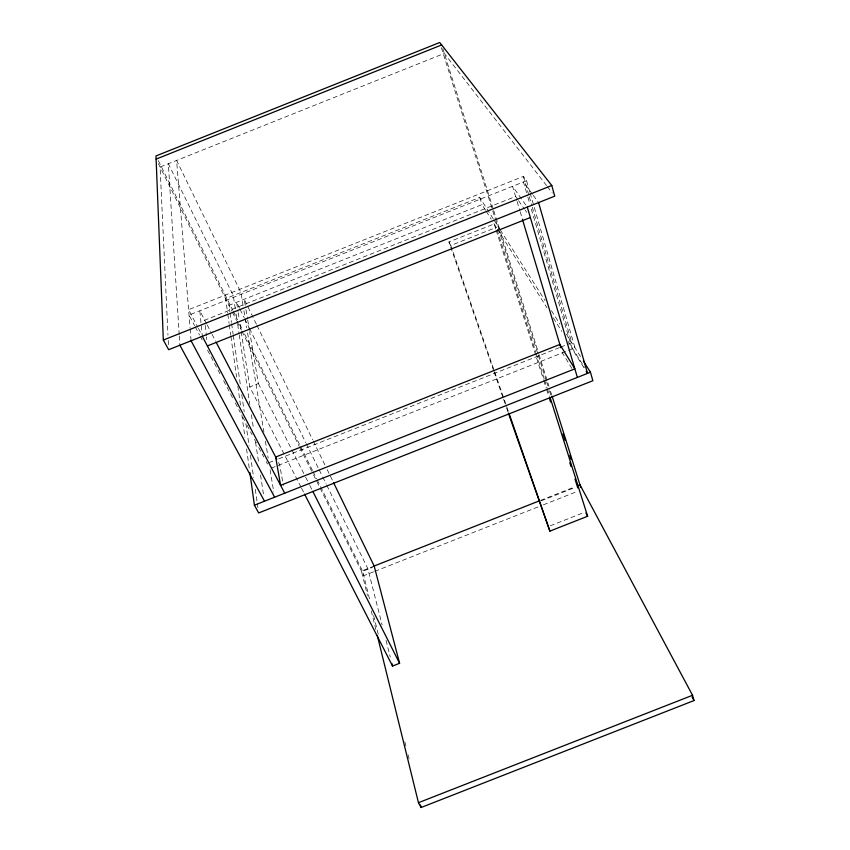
<?xml version="1.0" encoding="UTF-8"?>
<svg xmlns="http://www.w3.org/2000/svg" width="850" height="850" viewBox="0 0 850 850"><rect width="100%" height="100%" fill="white"/><g stroke="black" fill="none" stroke-linecap="round" stroke-linejoin="round"><path stroke-width="0.64" stroke-dasharray="4.25 3.19" d="M529.847 192.121L526.543 180.731L523.345 176.439L188.594 309.687L197.795 327.207M493.202 218.737L479.719 197.444L225.633 298.584L227.641 312.97M526.543 180.731L189.029 315.063L194.586 325.614M485.541 210.226L482.014 204.616L228.99 305.309L229.925 311.876M493.606 370.611L448.906 241.931L494.169 223.933L495.773 228.99M448.906 241.931L450.797 245.48L496.336 227.375M300.964 487.029L249.751 386.92L258.368 383.499L249.656 331.649M268.94 462.687L273.859 460.743M278.789 458.788L559.449 347.608M560.681 347.119L571.763 342.731L532.217 206.901M271.15 468.191L575.004 347.852L530.209 193.396M374.17 566.036L361.441 571.051L367.466 595.499M540.462 500.416L575.036 486.774M369.495 598.878L362.674 571.296L372.523 567.407M541.216 500.841L575.694 487.231M373.607 571.806L363.757 575.694L312.29 472.441M374.829 571.327L538.464 506.77M543.384 504.826L577.841 491.236M550.258 525.81L584.173 512.444M546.614 185.661L444.316 53.433L160.076 167.046L167.971 335.144M547.421 186.713L552.298 193.003M532.525 194.331L523.43 181.964L527.531 195.989M533.279 195.362L538.581 202.576M525.81 204.999L512.561 186.299L516.736 200.281M517.82 199.633L515.599 196.477L204.712 320.184L205.105 324.041M518.553 200.685L524.45 209.111M525.194 210.163L526.671 212.266M493.914 219.852L499.587 228.82M500.299 229.936L545.02 300.528M551.406 310.611L559.927 324.052M566.312 334.135L581.219 357.669M486.253 211.342L491.194 219.194M494.02 223.688L496.836 228.172M497.547 229.298L546.975 307.817M553.329 317.911L561.797 331.373M568.151 341.466L584.396 367.264M584.056 367.827L572.199 348.957L531.25 208.739M571.912 368.475L562.371 352.856L561.606 350.306M198.411 328.376L201.471 334.22M195.202 326.793L199.527 334.996M200.143 336.164L203.235 342.029M207.549 350.243L221.138 376.04M223.614 380.726L232.868 398.321M235.344 403.006L240.284 412.388M242.749 417.084L244.609 420.601M247.074 425.287L252.014 434.669M254.49 439.354L256.339 442.882M258.804 447.567L263.744 456.949M266.22 461.635L267.452 463.983M206.539 323.701L199.824 310.76L202.321 336.324M207.145 324.87L211.416 333.104M212.022 334.284L215.677 341.339M278.471 462.453L279.692 464.812L283.358 485.467M301.569 488.208L303.981 492.926M258.368 383.499L305.044 475.979M305.639 477.158L309.23 484.277M309.825 485.456L312.226 490.195M158.376 163.646L231.837 311.026M232.433 312.216L236.566 320.524M237.161 321.704L241.304 330.013M241.889 331.203L299.274 446.324M299.869 447.514L311.695 471.251M158.344 160.692L232.751 310.218M233.346 311.408L237.479 319.706M239.838 324.456L242.208 329.205M244.566 333.954L300.071 445.496M300.666 446.686L312.471 470.422M313.066 471.612L316.614 478.731M317.199 479.91L362.674 571.296M239.53 308.221L236.597 302.271L238.021 311.387M240.114 309.411L244.216 317.73M244.8 318.92L248.901 327.239M249.486 328.429L305.713 442.542M306.297 443.732L318.601 468.69M319.186 469.88L322.118 475.819M322.703 477.009L326.219 484.149M326.804 485.329L367.806 568.544L382.128 624.994M256.402 324.254L244.216 299.243L245.735 308.316M256.976 325.444L312.672 439.779M313.246 440.98L324.849 464.791M327.176 469.561L332.977 481.472M450.797 245.48L494.264 370.759M494.7 372.013L506.43 405.843M506.866 407.097L508.608 412.101M494.031 371.864L503.147 398.098M503.582 399.341L506.186 406.842M506.621 408.085L507.918 411.836M479.719 197.444L482.014 204.616M441.32 47.568L492.405 209.674M492.798 210.949L495.592 219.81M495.996 221.074L537.891 354.057M538.294 355.332L546.274 380.662M546.667 381.926L549.068 389.523M549.461 390.788L551.055 395.856M497.133 229.893L535.808 352.251M536.201 353.515L544.181 378.749M544.574 380.003L546.964 387.579M547.368 388.843L549.759 396.408M496.177 230.254L543.384 379.323M543.777 380.577L546.178 388.163M546.582 389.428L548.579 395.739M442.797 48.588L493.308 209.238M493.701 210.502L500.066 230.722M500.459 231.986L538.613 353.303M539.006 354.556L548.941 386.155M550.534 391.212L551.724 394.995M517.119 201.556L519.786 210.449M520.158 211.724L522.442 219.353M527.903 197.264L529.763 203.639M523.345 176.439L528.891 195.479M529.263 196.754L531.845 205.636M386.038 640.39L390.267 657.071M373.639 615.612L378.409 634.929M404.855 741.816L406.13 746.969M408.043 754.704L409.317 759.847M371.259 610.948L376.327 631.539M245.958 309.612L247.477 318.686M247.701 319.983L249.443 330.353M243.068 305.533L240.922 292.496L176.609 160.438L190.039 327.622M243.929 310.749L245.002 317.263M245.214 318.569L246.723 327.696M247.584 332.913L263.893 432.013M265.391 441.139L268.186 458.097M270.109 469.827L273.764 492.022M238.223 312.694L239.232 319.207M240.04 324.413L249.751 386.92M235.269 308.635L233.282 295.534L168.343 163.742L179.201 334.645M236.066 313.873L237.458 323.043M237.66 324.36L239.052 333.529M239.243 334.836L249.794 404.271M251.387 414.747L253.576 429.154M255.563 442.255L258.74 463.218M260.536 475.012L263.723 495.975M230.116 313.193L231.423 322.394M231.614 323.701L233.123 334.22M233.304 335.527L240.263 384.158M241.761 394.666L244.205 411.751M245.894 423.576L249.093 445.921M250.41 455.122L253.597 477.456M255.287 489.292L257.168 502.424M257.359 503.742L257.922 507.684M227.821 314.277L229.096 323.425M229.277 324.732L230.732 335.197M230.913 336.504L236.566 377.049M237.841 386.197L240.571 405.822M241.846 414.97L244.938 437.208M246.574 448.97L249.305 468.594M205.243 325.337L206.306 335.644M206.444 336.929L206.709 339.501M190.145 328.939L191.091 340.786M179.286 335.973L179.881 345.249M168.226 340.436L168.47 345.737"/><path stroke-width="1.27" d="M156.113 159.109L441.649 44.954M163.338 340.043L551.788 185.502L554.731 196.159L168.661 349.701L163.338 340.043L155.986 155.943L439.726 42.5L551.788 185.502M207.368 345.939L530.358 217.526M254.405 505.208L590.452 372.226L592.864 380.726L258.676 512.943L254.405 505.208L249.857 472.515M373.788 566.174L539.229 500.905M577.501 485.796L579.966 484.829L692.548 695.279L694.014 700.559L421.101 807.5L418.455 802.697L377.283 635.396M508.353 413.089L549.897 531.122L587.637 516.247L550.162 397.672M304.587 494.105L392.551 666.06L399.585 663.287L374.17 566.036L333.551 482.662M418.455 802.697L692.548 695.279M583.355 361.027L590.452 372.226M586.149 371.163L587.541 373.384L538.581 202.576M179.881 345.249L264.509 501.213M692.134 697.043L694.014 700.559M191.091 340.786L274.624 497.207M202.321 336.324L284.729 493.212M585.947 513.039L587.637 516.247M216.293 342.518L276.813 459.255M312.821 491.385L399.585 663.287M509.044 413.355L549.897 531.122M563.029 433.851L565.027 440.183M569.819 455.377L571.009 459.181M549.387 398.267L550.588 402.061M569.787 462.697L570.987 466.48M574.982 479.113L577.787 487.964M552.117 396.259L580.752 487.305M522.442 219.353L560.851 347.767M527.276 207.071L577.373 377.411M391.892 663.489L392.551 666.06M420.463 804.929L421.101 807.5M559.852 344.452L275.655 457.034L280.585 485.318L574.855 368.847L559.852 344.452"/></g></svg>
